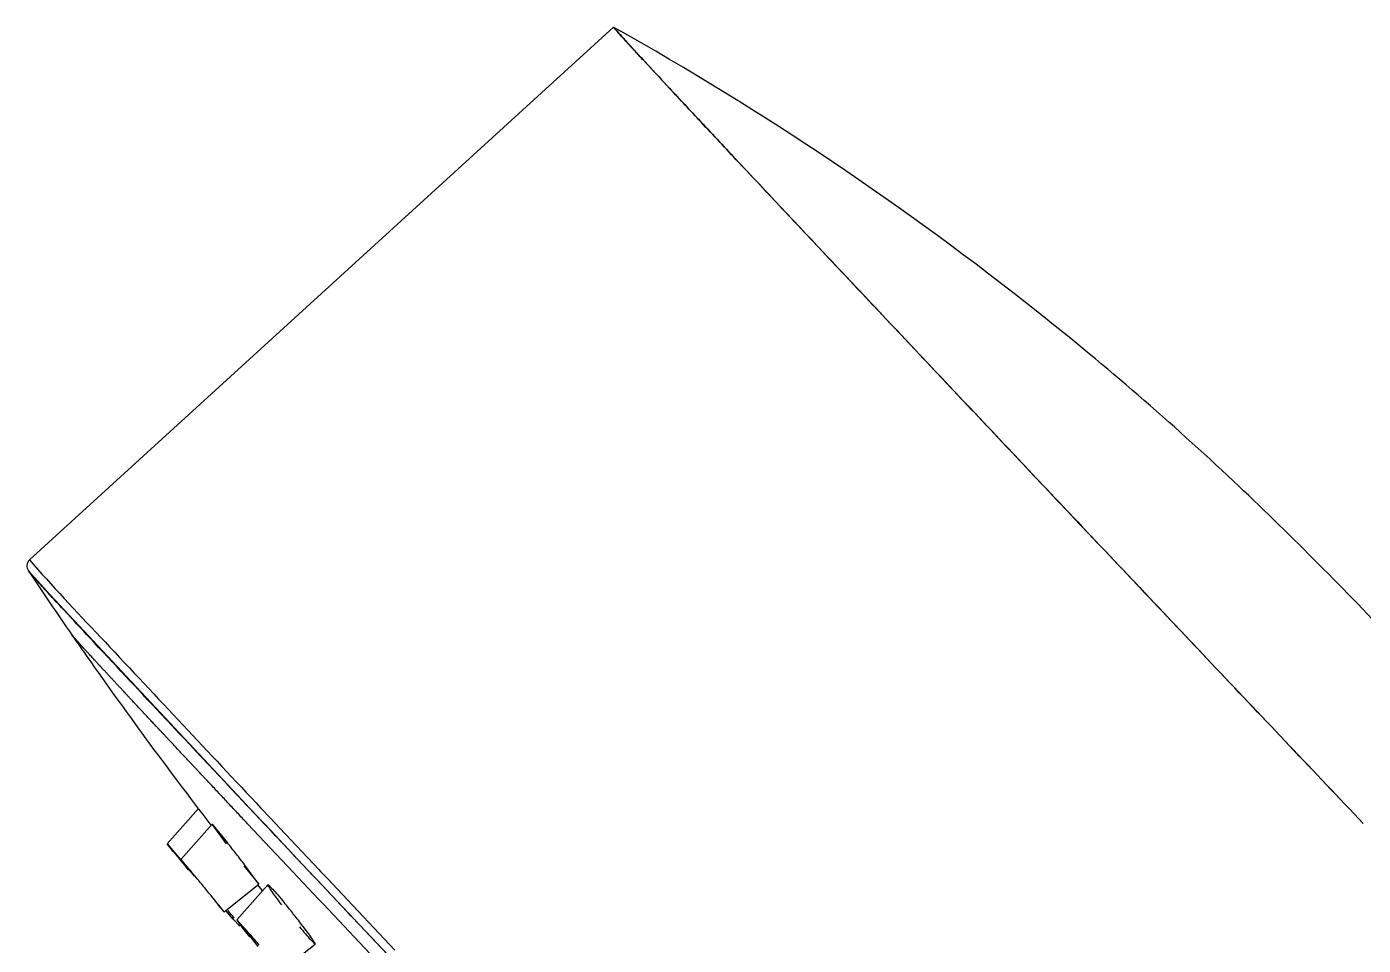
# Model space of a CAD drawing. Header units: millimetres. Extents: x 14221 to 15062, y 1145 to 1740.
# Drawn here: x 14826.11 to 14862.13, y 1642.38 to 1667.12 of the extents above; entities that cross this region are included whole.
import ezdxf

# ---------------------------------------------------------------- set-up
doc = ezdxf.new("R2010")
doc.units = ezdxf.units.MM

msp = doc.modelspace()

# ---------------------------------------------------------------- linework, layer by layer
at = {"color": 7, "linetype": 'Continuous'}
for p, q in [((14841.929, 1667.116), (14826.191, 1652.764)), ((14826.191, 1652.764), (14826.287, 1652.645)), ((14826.816, 1651.735), (14826.158, 1652.466)), ((14831.918, 1646.284), (14826.61, 1651.959)), ((14831.442, 1646.79), (14826.816, 1651.735)), ((14827.366, 1650.697), (14827.332, 1650.739)), ((14832.056, 1646.138), (14831.442, 1646.79)), ((14832.056, 1646.138), (14831.918, 1646.284)), ((14832.698, 1645.457), (14832.056, 1646.138)), ((14832.176, 1646.01), (14832.056, 1646.138)), ((14829.898, 1645.109), (14830.743, 1646.063)), ((14832.561, 1645.602), (14832.176, 1646.01)), ((14832.516, 1645.65), (14832.262, 1645.919)), ((14832.424, 1646.076), (14832.679, 1645.805)), ((14832.679, 1645.805), (14832.938, 1645.531)), ((14830.267, 1644.685), (14831.111, 1645.639)), ((14831.499, 1645.11), (14831.111, 1645.639)), ((14831.111, 1645.639), (14831.526, 1645.136)), ((14833.142, 1644.509), (14832.067, 1645.651)), ((14832.773, 1645.377), (14832.516, 1645.65)), ((14832.698, 1645.457), (14832.561, 1645.602)), ((14833.367, 1644.747), (14832.698, 1645.457)), ((14832.818, 1645.329), (14832.698, 1645.457)), ((14833.817, 1644.27), (14832.773, 1645.377)), ((14832.938, 1645.531), (14833.986, 1644.418)), ((14830.064, 1644.9), (14829.898, 1645.109)), ((14829.898, 1645.109), (14830.246, 1644.696)), ((14833.213, 1644.91), (14832.818, 1645.329)), ((14830.267, 1644.685), (14830.622, 1644.239)), ((14830.443, 1644.485), (14830.267, 1644.685)), ((14833.367, 1644.747), (14833.213, 1644.91)), ((14834.061, 1644.011), (14833.367, 1644.747)), ((14831.966, 1644.515), (14832.371, 1644.027)), ((14832.371, 1644.027), (14831.992, 1644.539)), ((14833.987, 1643.612), (14833.142, 1644.509)), ((14833.986, 1644.418), (14834.033, 1644.368)), ((14834.033, 1644.368), (14834.235, 1644.155)), ((14831.43, 1643.279), (14832.372, 1644.028)), ((14831.772, 1643.059), (14832.614, 1644.009)), ((14832.445, 1643.875), (14832.342, 1644.003)), ((14833.949, 1644.129), (14833.817, 1644.27)), ((14834.075, 1643.995), (14833.949, 1644.129)), ((14834.082, 1643.988), (14834.061, 1644.011)), ((14834.779, 1643.25), (14834.061, 1644.011)), ((14834.319, 1643.737), (14834.075, 1643.995)), ((14834.582, 1643.458), (14834.082, 1643.988)), ((14834.235, 1644.155), (14834.48, 1643.895)), ((14831.101, 1643.693), (14831.08, 1643.718)), ((14831.43, 1643.279), (14831.101, 1643.693)), ((14832.468, 1643.845), (14832.445, 1643.875)), ((14834.1, 1643.493), (14833.987, 1643.612)), ((14835.871, 1642.093), (14834.319, 1643.737)), ((14834.48, 1643.895), (14836.036, 1642.246)), ((14831.257, 1643.476), (14831.43, 1643.279)), ((14831.677, 1643.085), (14831.478, 1643.317)), ((14835.5, 1642.008), (14834.1, 1643.493)), ((14834.779, 1643.25), (14834.582, 1643.458)), ((14835.519, 1642.465), (14834.779, 1643.25)), ((14834.841, 1643.184), (14834.779, 1643.25)), ((14831.86, 1642.892), (14831.677, 1643.085)), ((14831.772, 1643.059), (14831.93, 1642.84)), ((14831.959, 1642.867), (14831.772, 1643.059)), ((14831.93, 1642.84), (14832.118, 1642.605)), ((14835.096, 1642.914), (14834.841, 1643.184)), ((14835.519, 1642.465), (14835.096, 1642.914)), ((14832.167, 1642.575), (14832.119, 1642.643)), ((14832.353, 1642.346), (14832.167, 1642.575)), ((14832.945, 1641.661), (14833.89, 1642.412)), ((14836.281, 1641.658), (14835.519, 1642.465))]:
    msp.add_line(p, q, dxfattribs=at)
for centre, radius, start, end in [((14928.742, 1720.94), 123.338, 213.72301, 214.68909), ((14928.742, 1720.94), 123.338, 214.68908, 214.93551), ((14928.783, 1720.969), 123.388, 214.93584, 217.64188), ((14787.127, 1610.047), 56.591, 37.9403, 38.3195), ((14910.831, 1710.614), 104.123, 219.13259, 219.48944), ((14784.752, 1608.176), 59.615, 37.5877, 37.95513), ((14800.82, 1619.373), 38.835, 39.8849, 40.2879), ((14780.256, 1602.16), 65.652, 39.57729, 39.90413), ((14779.394, 1601.428), 66.783, 39.29076, 39.59028), ((14817.435, 1631.875), 18.16, 38.2023, 39.0446), ((14816.523, 1629.915), 21.414, 38.4772, 39.4777), ((14815.967, 1629.456), 22.134, 37.5235, 38.5125), ((14820.2, 1632.379), 15.757, 40.746, 41.7319), ((14811.939, 1625.234), 26.679, 39.9871, 40.791)]:
    msp.add_arc(centre, radius, start, end, dxfattribs=at)
for points, knots in [([(14841.941, 1667.106), (14841.909, 1667.124), (14842.159, 1666.861), (14842.275, 1666.713), (14842.822, 1666.13), (14843.43, 1665.471), (14844.276, 1664.567), (14845.718, 1663.027), (14847.917, 1660.688), (14850.947, 1657.475), (14854.42, 1653.799), (14858.197, 1649.809), (14860.803, 1647.059), (14862.133, 1645.658)], [0, 0, 0, 0, 0.003711, 0.017146, 0.040178, 0.072588, 0.114061, 0.16419, 0.288399, 0.440384, 0.614248, 0.803225, 1, 1, 1, 1]), ([(14862.133, 1645.658), (14860.812, 1647.05), (14858.224, 1649.78), (14854.47, 1653.746), (14851.506, 1656.884), (14849.319, 1659.202), (14847.854, 1660.756), (14846.528, 1662.165), (14845.353, 1663.416), (14844.34, 1664.497), (14843.5, 1665.397), (14842.91, 1666.031), (14842.533, 1666.441), (14842.316, 1666.674), (14842.158, 1666.855), (14842.021, 1666.991), (14841.984, 1667.064), (14841.92, 1667.108), (14841.929, 1667.116)], [0, 0, 0, 0, 0.195289, 0.382956, 0.555845, 0.634646, 0.707329, 0.773197, 0.831618, 0.882028, 0.923951, 0.956978, 0.970056, 0.980797, 0.989178, 0.995181, 0.998788, 1, 1, 1, 1]), ([(14841.929, 1667.116), (14841.929, 1667.116), (14841.93, 1667.116), (14841.931, 1667.116), (14841.931, 1667.115)], [0, 0, 0, 0, 0.33165, 1, 1, 1, 1]), ([(14862.896, 1650.624), (14861.509, 1652.075), (14858.48, 1655.149), (14851.719, 1660.974), (14845.956, 1664.853), (14841.94, 1667.106)], [0, 0, 0, 0, 0.225203, 0.483556, 1, 1, 1, 1]), ([(14826.191, 1652.764), (14826.15, 1652.727), (14826.097, 1652.621), (14826.129, 1652.509), (14826.158, 1652.466)], [0, 0, 0, 0, 0.509903, 1, 1, 1, 1]), ([(14826.287, 1652.645), (14826.916, 1651.932), (14828.979, 1649.757), (14831.021, 1647.565), (14832.424, 1646.076)], [0, 0, 0, 0, 0.317336, 1, 1, 1, 1]), ([(14832.262, 1645.919), (14831.415, 1646.819), (14829.931, 1648.398), (14828.216, 1650.226), (14827.182, 1651.34), (14826.67, 1651.888), (14826.355, 1652.246), (14826.196, 1652.41), (14826.158, 1652.466)], [0, 0, 0, 0, 0.414371, 0.726214, 0.839877, 0.923876, 0.977411, 1, 1, 1, 1]), ([(14832.067, 1645.651), (14831.987, 1645.736), (14831.828, 1645.906), (14831.628, 1646.118), (14831.469, 1646.288), (14831.349, 1646.415), (14831.23, 1646.543), (14831.11, 1646.67), (14831.01, 1646.776), (14830.941, 1646.85), (14830.901, 1646.893), (14830.871, 1646.924), (14830.846, 1646.951), (14830.826, 1646.972), (14830.814, 1646.985), (14830.804, 1646.996), (14830.797, 1647.003), (14830.792, 1647.008), (14830.788, 1647.013), (14830.78, 1647.021), (14830.77, 1647.032), (14830.753, 1647.05), (14830.731, 1647.073), (14830.697, 1647.109), (14830.654, 1647.155), (14830.603, 1647.21), (14830.535, 1647.283), (14830.45, 1647.374), (14830.347, 1647.483), (14830.245, 1647.592), (14830.142, 1647.702), (14830.04, 1647.811), (14829.954, 1647.902), (14829.886, 1647.975), (14829.835, 1648.03), (14829.792, 1648.075), (14829.758, 1648.112), (14829.737, 1648.134), (14829.719, 1648.153), (14829.709, 1648.164), (14829.701, 1648.172), (14829.697, 1648.176), (14829.694, 1648.18), (14829.689, 1648.185), (14829.682, 1648.193), (14829.673, 1648.202), (14829.658, 1648.218), (14829.64, 1648.237), (14829.619, 1648.26), (14829.59, 1648.291), (14829.539, 1648.345), (14829.467, 1648.422), (14829.381, 1648.515), (14829.294, 1648.608), (14829.208, 1648.7), (14829.121, 1648.793), (14829.049, 1648.87), (14828.991, 1648.932), (14828.948, 1648.978), (14828.912, 1649.017), (14828.883, 1649.048), (14828.862, 1649.071), (14828.84, 1649.094), (14828.822, 1649.113), (14828.808, 1649.129), (14828.799, 1649.138), (14828.791, 1649.146), (14828.786, 1649.152), (14828.781, 1649.157), (14828.778, 1649.16), (14828.775, 1649.164), (14828.773, 1649.165), (14828.77, 1649.168), (14828.767, 1649.172), (14828.763, 1649.176), (14828.758, 1649.182), (14828.751, 1649.189), (14828.74, 1649.201), (14828.727, 1649.215), (14828.711, 1649.232), (14828.695, 1649.25), (14828.674, 1649.273), (14828.647, 1649.301), (14828.615, 1649.336), (14828.572, 1649.382), (14828.519, 1649.44), (14828.454, 1649.509), (14828.39, 1649.578), (14828.326, 1649.647), (14828.273, 1649.704), (14828.23, 1649.75), (14828.198, 1649.785), (14828.171, 1649.814), (14828.15, 1649.837), (14828.134, 1649.854), (14828.12, 1649.868), (14828.11, 1649.88), (14828.103, 1649.887), (14828.097, 1649.893), (14828.094, 1649.896), (14828.091, 1649.899), (14828.09, 1649.901), (14828.089, 1649.903), (14828.086, 1649.906), (14828.082, 1649.91), (14828.076, 1649.916), (14828.071, 1649.922), (14828.063, 1649.93), (14828.05, 1649.944), (14828.032, 1649.964), (14828.01, 1649.988), (14827.988, 1650.012), (14827.966, 1650.036), (14827.937, 1650.068), (14827.9, 1650.108), (14827.856, 1650.156), (14827.812, 1650.204), (14827.775, 1650.243), (14827.746, 1650.275), (14827.724, 1650.299), (14827.702, 1650.323), (14827.68, 1650.347), (14827.661, 1650.367), (14827.648, 1650.381), (14827.641, 1650.389), (14827.636, 1650.395), (14827.63, 1650.401), (14827.626, 1650.406), (14827.623, 1650.409), (14827.622, 1650.41), (14827.621, 1650.412), (14827.62, 1650.413), (14827.618, 1650.414), (14827.616, 1650.416), (14827.614, 1650.419), (14827.61, 1650.423), (14827.605, 1650.429), (14827.599, 1650.436), (14827.591, 1650.445), (14827.581, 1650.456), (14827.569, 1650.469), (14827.553, 1650.487), (14827.533, 1650.509), (14827.509, 1650.536), (14827.485, 1650.563), (14827.453, 1650.599), (14827.414, 1650.644), (14827.382, 1650.679), (14827.366, 1650.697)], [0, 0, 0, 0, 0.03125, 0.0625, 0.078125, 0.09375, 0.109375, 0.125, 0.140625, 0.148438, 0.152344, 0.15625, 0.160156, 0.162109, 0.164062, 0.165039, 0.166016, 0.166504, 0.166992, 0.167969, 0.169922, 0.171875, 0.175781, 0.179688, 0.1875, 0.195312, 0.203125, 0.21875, 0.234375, 0.25, 0.265625, 0.28125, 0.296875, 0.304688, 0.3125, 0.320312, 0.324219, 0.328125, 0.330078, 0.332031, 0.333008, 0.333496, 0.333984, 0.334961, 0.335938, 0.337891, 0.339844, 0.34375, 0.347656, 0.351562, 0.359375, 0.375, 0.390625, 0.40625, 0.421875, 0.4375, 0.453125, 0.460938, 0.46875, 0.476562, 0.480469, 0.484375, 0.488281, 0.492188, 0.494141, 0.496094, 0.49707, 0.498047, 0.499023, 0.499512, 0.5, 0.500488, 0.500977, 0.501953, 0.50293, 0.503906, 0.505859, 0.507812, 0.511719, 0.515625, 0.519531, 0.523438, 0.53125, 0.539062, 0.546875, 0.5625, 0.578125, 0.59375, 0.609375, 0.625, 0.632812, 0.640625, 0.648438, 0.652344, 0.65625, 0.660156, 0.662109, 0.664062, 0.665039, 0.666016, 0.666504, 0.666992, 0.66748, 0.667969, 0.669922, 0.671875, 0.673828, 0.675781, 0.679688, 0.6875, 0.695312, 0.703125, 0.710938, 0.71875, 0.734375, 0.75, 0.765625, 0.78125, 0.789062, 0.796875, 0.804688, 0.8125, 0.820312, 0.824219, 0.826172, 0.828125, 0.830078, 0.832031, 0.83252, 0.833008, 0.833496, 0.833984, 0.834961, 0.835938, 0.837891, 0.839844, 0.84375, 0.847656, 0.851562, 0.859375, 0.867188, 0.875, 0.890625, 0.90625, 0.921875, 0.9375, 0.96875, 1, 1, 1, 1]), ([(14832.988, 1643.469), (14832.934, 1643.539), (14832.843, 1643.663), (14832.71, 1643.832), (14832.663, 1643.931), (14832.603, 1643.997), (14832.614, 1644.009)], [0, 0, 0, 0, 0.401785, 0.718873, 0.924017, 1, 1, 1, 1]), ([(14832.614, 1644.009), (14832.624, 1644.021), (14832.681, 1643.943), (14832.757, 1643.884), (14832.896, 1643.713), (14832.995, 1643.598), (14833.052, 1643.529)], [0, 0, 0, 0, 0.070245, 0.273377, 0.592713, 1, 1, 1, 1]), ([(14833.461, 1642.879), (14833.516, 1642.813), (14833.613, 1642.701), (14833.747, 1642.536), (14833.826, 1642.477), (14833.877, 1642.402), (14833.889, 1642.412)], [0, 0, 0, 0, 0.405762, 0.724125, 0.927562, 1, 1, 1, 1]), ([(14833.889, 1642.412), (14833.901, 1642.421), (14833.838, 1642.488), (14833.797, 1642.58), (14833.664, 1642.748), (14833.575, 1642.869), (14833.522, 1642.938)], [0, 0, 0, 0, 0.072637, 0.276443, 0.594737, 1, 1, 1, 1])]:
    msp.add_open_spline(points, degree=3, knots=knots, dxfattribs=at)

doc.saveas('drawing.dxf')
